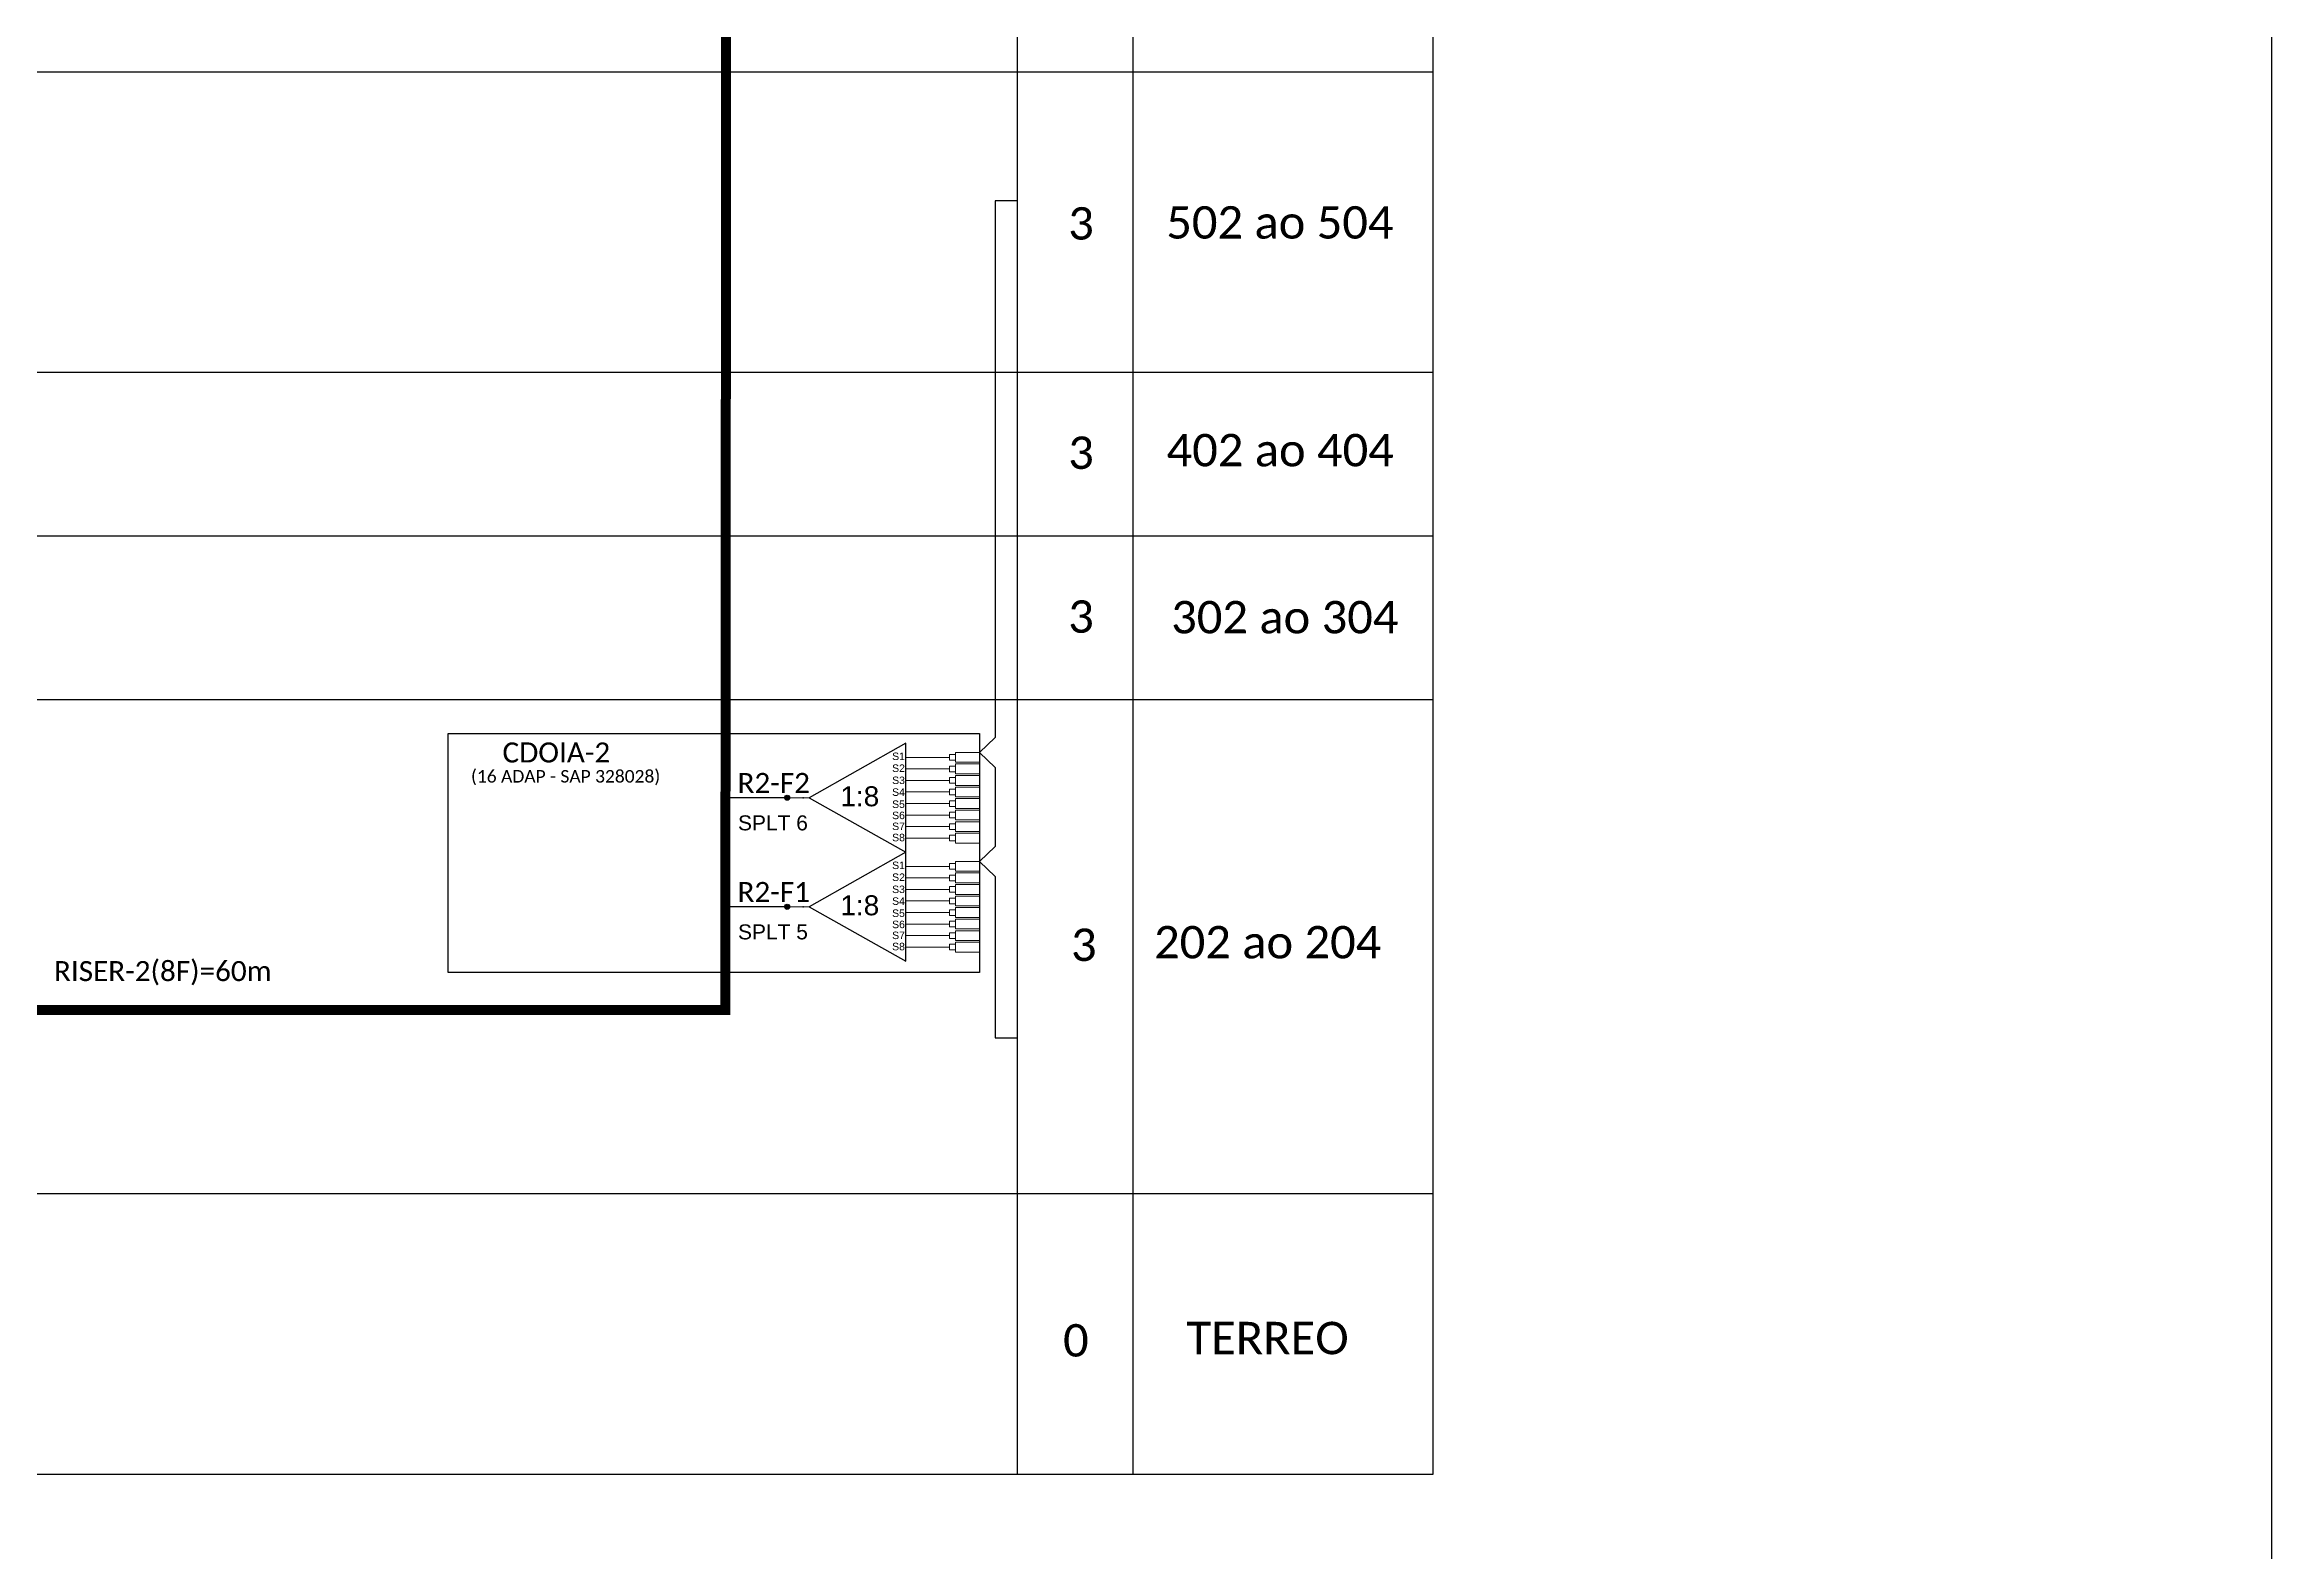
# Model space of a CAD drawing. Extents: x 0 to 841, y 0 to 594.
# Drawn here: x 618.3 to 841, y 297 to 447.7 of the extents above; entities that cross this region are included whole.
import ezdxf
from ezdxf.enums import TextEntityAlignment as Align

# ---------------------------------------------------------------- set-up
doc = ezdxf.new("R2010")
doc.units = 0
doc.styles.add('ARIAL', font='arial.ttf')
doc.styles.add('WMF-Calibri0', font='calibri.ttf')

# ---------------------------------------------------------------- blocks, each defined once
blk = doc.blocks.new('SPLT_1-8_SC-APC')
at = {"color": 1}
blk.add_lwpolyline([(-7.37, -2.1), (-17.04, -7.55), (-7.37, -13), (-7.37, -2.1)], dxfattribs=at)
at = {"color": 3, "lineweight": 0}
for points in [[(-2.99, -3.51), (-7.37, -3.51)], [(-2.41, -3.02), (-2.41, -4)], [(-2.41, -3.02), (0, -3.02)], [(-2.41, -4), (0, -4)], [(-2.41, -4.17), (-2.41, -5.16)], [(-2.41, -4.17), (0, -4.17)], [(-7.37, -4.66), (-2.99, -4.66)], [(-7.37, -5.82), (-2.99, -5.82)], [(-2.41, -5.16), (0, -5.16)], [(-2.41, -5.32), (-2.41, -6.31)], [(-2.41, -5.32), (0, -5.32)], [(-2.41, -6.31), (0, -6.31)], [(-2.41, -6.48), (-2.41, -7.46)], [(-2.41, -6.48), (0, -6.48)], [(-7.37, -6.97), (-2.99, -6.97)], [(-7.37, -8.12), (-2.99, -8.12)], [(-2.41, -7.46), (0, -7.46)], [(-2.41, -7.63), (-2.41, -8.62)], [(-2.41, -7.63), (0, -7.63)], [(-2.41, -8.62), (0, -8.62)], [(-2.41, -8.78), (-2.41, -9.77)], [(-2.41, -8.78), (0, -8.78)], [(-7.37, -9.28), (-2.99, -9.28)], [(-7.37, -10.43), (-2.99, -10.43)], [(-2.41, -9.77), (0, -9.77)], [(-2.41, -9.94), (-2.41, -10.92)], [(-2.41, -9.94), (0, -9.94)], [(-2.41, -10.92), (0, -10.92)], [(-2.41, -11.09), (-2.41, -12.08)], [(-2.41, -11.09), (0, -11.09)], [(-7.37, -11.58), (-2.99, -11.58)], [(-2.41, -12.08), (0, -12.08)]]:
    blk.add_lwpolyline(points, dxfattribs=at)
for points in [[(-2.99, -3.22), (-2.41, -3.22), (-2.41, -3.8), (-2.99, -3.8)], [(-2.99, -4.38), (-2.41, -4.38), (-2.41, -4.95), (-2.99, -4.95)], [(-2.99, -5.53), (-2.41, -5.53), (-2.41, -6.1), (-2.99, -6.1)], [(-2.99, -6.68), (-2.41, -6.68), (-2.41, -7.26), (-2.99, -7.26)], [(-2.99, -7.84), (-2.41, -7.84), (-2.41, -8.41), (-2.99, -8.41)], [(-2.99, -8.99), (-2.41, -8.99), (-2.41, -9.56), (-2.99, -9.56)], [(-2.99, -10.14), (-2.41, -10.14), (-2.41, -10.72), (-2.99, -10.72)], [(-2.99, -11.3), (-2.41, -11.3), (-2.41, -11.87), (-2.99, -11.87)]]:
    blk.add_lwpolyline(points, close=True, dxfattribs=at)
at = {"color": 1, "lineweight": 0}
blk.add_lwpolyline([(-17.04, -7.55), (-19.26, -7.55)], dxfattribs=at)
at = {"color": 1, "style": 'ARIAL'}
for s, height, p in [('S1', 0.75, (-8.74, -3.78)), ('S2', 0.75, (-8.74, -4.97)), ('1:8', 2, (-13.91, -8.4)), ('S3', 0.75, (-8.74, -6.18)), ('S4', 0.75, (-8.74, -7.36)), ('S5', 0.75, (-8.74, -8.57)), ('S6', 0.75, (-8.74, -9.69)), ('S7', 0.75, (-8.74, -10.78)), ('S8', 0.75, (-8.74, -11.9))]:
    blk.add_text(s, height=height, dxfattribs=at).set_placement(p)
blk = doc.blocks.new('SPLITTER_')
blk.add_point((0, 0))
at = {"style": 'ARIAL', "flags": 4}
blk.add_attdef('SPLT', (0, -3.26), '', height=1.5, dxfattribs=at)

msp = doc.modelspace()

# ---------------------------------------------------------------- hatches: boundary and pattern name
h = msp.add_hatch(color=3)
h.dxf.hatch_style = 1
edge = h.paths.add_edge_path()
edge.add_arc((692.57, 372.36), 0.256, 0, 360)
h = msp.add_hatch(color=3)
h.dxf.hatch_style = 1
edge = h.paths.add_edge_path()
edge.add_arc((692.57, 361.46), 0.256, 0, 360)

# ---------------------------------------------------------------- linework, layer by layer
msp.add_lwpolyline([(0, 594), (841, 594), (841, 0), (0, 0)], close=True)
for points in [[(428.83, 531.44), (428.83, 304.74), (757.17, 304.74), (757.17, 531.44)], [(715.58, 531.44), (715.58, 304.74)], [(727.15, 304.74), (727.15, 523.92)], [(428.83, 444.94), (757.17, 444.94)], [(428.83, 414.93), (757.17, 414.93)], [(428.83, 398.56), (757.17, 398.56)], [(428.83, 382.18), (757.17, 382.18)], [(428.83, 332.8), (757.17, 332.8)]]:
    msp.add_lwpolyline(points)
at = {"color": 6, "const_width": 1}
msp.add_lwpolyline([(686.49, 480.6), (686.38, 351.15), (592.16, 351.15)], dxfattribs=at)
at = {"color": 3}
msp.add_lwpolyline([(715.58, 432.04), (713.37, 432.04), (713.36, 378.4), (711.8, 376.89), (713.36, 375.38), (713.36, 367.5), (711.8, 365.99), (713.36, 364.49), (713.36, 348.35), (715.58, 348.34)], dxfattribs=at)
at = {"color": 1}
msp.add_lwpolyline([(658.67, 378.79), (711.8, 378.79), (711.8, 354.9), (658.67, 354.9)], close=True, dxfattribs=at)
at = {"color": 6}
for points in [[(692.54, 372.36), (686.38, 372.36)], [(692.54, 361.46), (686.38, 361.46)]]:
    msp.add_lwpolyline(points, dxfattribs=at)
at = {"color": 3}
for centre in [(692.57, 372.36), (692.57, 361.46)]:
    msp.add_circle(centre, 0.256, dxfattribs=at)

# ---------------------------------------------------------------- block references
for p in [(711.8, 379.91), (711.8, 369.01)]:
    msp.add_blockref('SPLT_1-8_SC-APC', p, dxfattribs=at)
ref = msp.add_blockref('SPLITTER_', (694.18, 372.36), dxfattribs=dict(xscale=-1))
ref.add_attrib('SPLT', 'SPLT 6', (687.65, 369.1), dxfattribs={"height": 1.5, "style": 'ARIAL'})
ref = msp.add_blockref('SPLITTER_', (694.18, 361.46), dxfattribs=dict(xscale=-1))
ref.add_attrib('SPLT', 'SPLT 5', (687.65, 358.2), dxfattribs={"height": 1.5, "style": 'ARIAL'})

# ---------------------------------------------------------------- texts
at = {"color": 7, "style": 'WMF-Calibri0'}
for s, p in [('502 ao 504', (730.48, 428.27)), ('402 ao 404', (730.51, 405.5)), ('302 ao 304', (730.97, 388.8)), ('202 ao 204', (729.26, 356.3)), ('TERREO', (732.5, 316.72))]:
    msp.add_text(s, height=3.24, dxfattribs=at).set_placement(p)
at = {"color": 1, "style": 'WMF-Calibri0'}
msp.add_text('CDOIA-2', height=2, dxfattribs=at).set_placement((664.1, 375.89))
msp.add_text('(16 ADAP - SAP 328028)', height=1.25, dxfattribs=at).set_placement((670.41, 373.88), align=Align.CENTER)
at = {"color": 6, "style": 'WMF-Calibri0'}
for s, p in [('R2-F2', (687.6, 372.84)), ('R2-F1', (687.6, 361.94)), ('RISER-2(8F)=60m', (619.24, 354.03))]:
    msp.add_text(s, height=2, dxfattribs=at).set_placement(p)
at = {"color": 7, "style": 'WMF-Calibri0', "flags": 4}
for tag, p in [('3', (721.95, 429.79)), ('3', (721.95, 406.86)), ('3', (721.95, 390.48)), ('3', (722.23, 357.66)), ('0', (721.44, 318.11))]:
    msp.add_attdef(tag, text='XX', height=3.24, dxfattribs=at).set_placement(p, align=Align.MIDDLE_CENTER)

doc.saveas('drawing.dxf')
